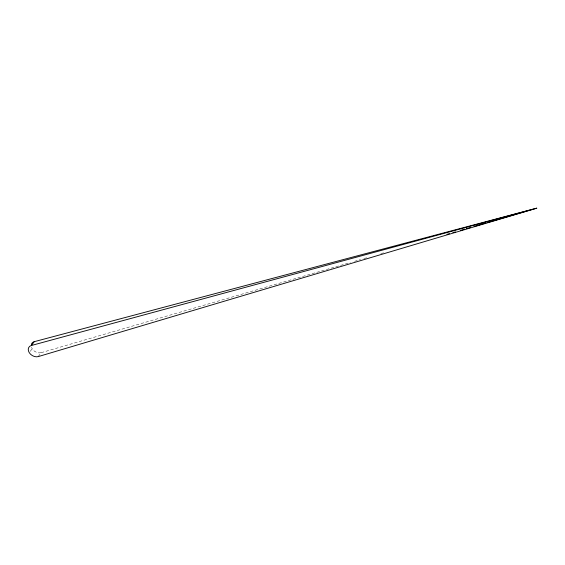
<?xml version="1.0" encoding="UTF-8"?>
<svg xmlns="http://www.w3.org/2000/svg" width="565" height="565" viewBox="0 0 565 565"><rect width="100%" height="100%" fill="white"/><g stroke="black" fill="none" stroke-linecap="round" stroke-linejoin="round"><path stroke-width="0.42" stroke-dasharray="2.83 2.12" d="M38.215 356.607L41.09 352.722L350.349 262.541M30.213 351.345L32.17 348.774M354.58 261.305L360.512 259.575M363.902 258.586L367.292 257.598M380.852 253.643L384.235 252.654M41.09 352.722A6.985 5.142 32.7 0 1 31.471 347.298"/><path stroke-width="0.85" d="M31.329 345.505L34.267 341.677L536.75 208.181L38.215 356.607A7.034 5.156 32.7 0 1 29.225 352.617A7.034 5.156 32.7 0 1 31.329 345.505L536.75 208.181L487.609 222.511M446.936 234.369L449.479 233.635M452.869 232.646L455.411 231.904M460.496 230.421L464.734 229.185M466.422 228.691L470.659 227.455M474.049 226.466L485.914 223.006M31.365 344.417A6.985 5.142 32.7 0 1 34.267 341.677"/></g></svg>
